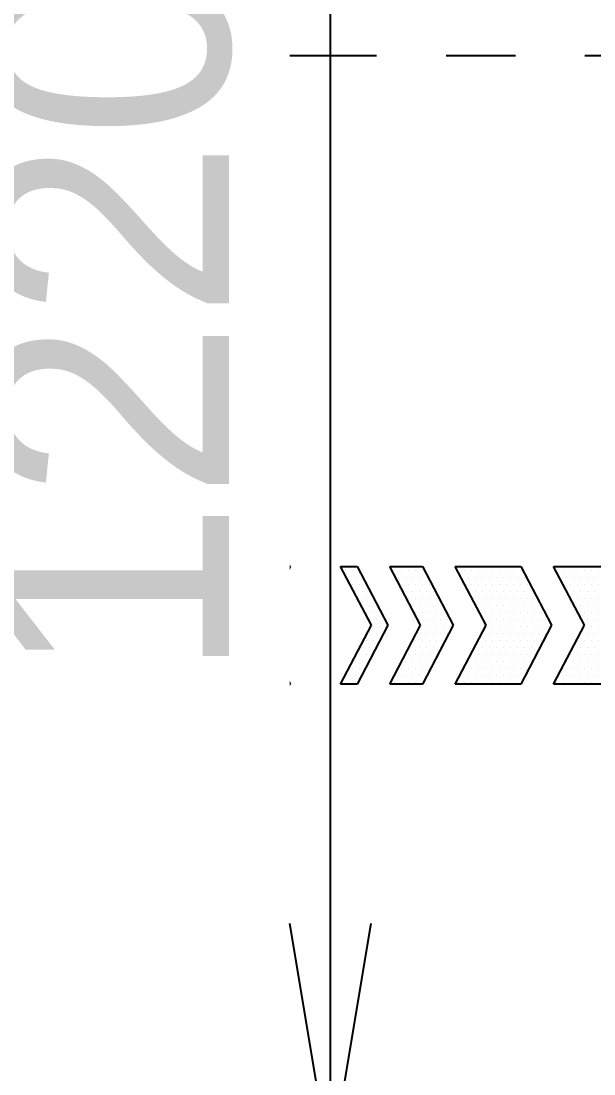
# Model space of a CAD drawing. Header units: millimetres. Extents: x 10462777 to 22643323, y 453826 to 1389191.
# Drawn here: x 11306224 to 11306636, y 581158 to 581916 of the extents above; entities that cross this region are included whole.
import ezdxf

# ---------------------------------------------------------------- set-up
doc = ezdxf.new("R2010")
doc.units = ezdxf.units.MM
doc.header["$LTSCALE"] = 200
doc.header["$MEASUREMENT"] = 0
doc.header["$PDMODE"] = 35
doc.header["$PDSIZE"] = -5
doc.linetypes.add('PHANTOM', pattern=[2.5, 1.25, -0.25, 0.25, -0.25, 0.25, -0.25])
doc.layers.get('0').update_dxf_attribs({"linetype": 'CONTINUOUS'})
doc.layers.get('DEFPOINTS').update_dxf_attribs({"linetype": 'CONTINUOUS'})
doc.layers.add('LAYOUT', color=8, linetype='CONTINUOUS', lineweight=25)
doc.styles.get("Standard").update_dxf_attribs({"font": 'SYMBOL'})
doc.dimstyles.new('DS ROBOTEC', dxfattribs={"dimscale": 0, "dimtxt": 2.5, "dimasz": 2.5, "dimexe": 0.3, "dimexo": 0.3, "dimgap": 0.5, "dimtad": 1, "dimzin": 9, "dimdsep": 46, "dimtxsty": 'Standard', "dimblk": 'OPEN', "dimcen": 0, "dimclrd": 4, "dimclre": 4, "dimclrt": 110, "dimazin": 2, "dimtm": 1.5, "dimtfac": 1, "dimtmove": 0, "dimatfit": 3, "dimldrblk": 'OPEN', "dimfxl": 1, "dimtfill": 1, "dimtolj": 1, "dimlwd": -1, "dimlwe": -1, "dimarcsym": 0})

# ---------------------------------------------------------------- blocks, each defined once
blk = doc.blocks.new('A$C7DA30AB0')
at = {"layer": 'LAYOUT', "color": 6, "linetype": 'PHANTOM'}
blk.add_circle((3030.45, 3025.99, 0), 2693.02, dxfattribs=at)
blk = doc.blocks.new('A$C201F74A5')
for p, q in [((-17.33, -69.32), (-17.33, -115.53)), ((17.33, -115.53), (17.33, -69.32)), ((-17.33, -115.53), (0, -106.49)), ((0, -106.49), (17.33, -115.53)), ((0, -116.12), (-17.33, -125.16)), ((17.33, -125.16), (0, -116.12)), ((-17.33, -125.16), (-17.33, -144.41)), ((17.33, -144.41), (17.33, -125.16)), ((-17.33, -144.41), (0, -135.38)), ((0, -135.38), (17.33, -144.41)), ((0, -145), (-17.33, -154.04)), ((17.33, -154.04), (0, -145)), ((-17.33, -154.04), (-17.33, -163.67)), ((-17.33, -163.67), (0, -154.63)), ((0, -154.63), (17.33, -163.67)), ((17.33, -163.67), (17.33, -154.04)), ((0, -164.26), (-17.33, -173.29)), ((17.33, -173.29), (0, -164.26)), ((-17.33, -178.11), (0, -169.07)), ((0, -169.07), (17.33, -178.11)), ((-17.33, -173.29), (-17.33, -178.11)), ((17.33, -178.11), (17.33, -173.29))]:
    blk.add_line(p, q)
at = {"color": 3}
for p, q in [((-16.95, -100.37), (-16.95, -100.37)), ((-14.88, -99.33), (-14.88, -99.33)), ((-14.88, -101.4), (-14.88, -101.4)), ((-12.82, -100.37), (-12.82, -100.37)), ((-10.76, -99.33), (-10.76, -99.33)), ((-10.76, -101.4), (-10.76, -101.4)), ((-8.69, -100.37), (-8.69, -100.37)), ((-6.63, -99.33), (-6.63, -99.33)), ((-6.63, -101.4), (-6.63, -101.4)), ((-4.56, -100.37), (-4.56, -100.37)), ((-2.5, -99.33), (-2.5, -99.33)), ((-2.5, -101.4), (-2.5, -101.4)), ((-0.44, -100.37), (-0.44, -100.37)), ((1.63, -99.33), (1.63, -99.33)), ((1.63, -101.4), (1.63, -101.4)), ((3.69, -100.37), (3.69, -100.37)), ((5.75, -99.33), (5.75, -99.33)), ((5.75, -101.4), (5.75, -101.4)), ((7.82, -100.37), (7.82, -100.37)), ((9.88, -99.33), (9.88, -99.33)), ((9.88, -101.4), (9.88, -101.4)), ((11.95, -100.37), (11.95, -100.37)), ((14.01, -99.33), (14.01, -99.33)), ((14.01, -101.4), (14.01, -101.4)), ((16.07, -100.37), (16.07, -100.37)), ((-16.95, -102.43), (-16.95, -102.43)), ((-16.95, -104.49), (-16.95, -104.49)), ((-14.88, -103.46), (-14.88, -103.46)), ((-12.82, -102.43), (-12.82, -102.43)), ((-12.82, -104.49), (-12.82, -104.49)), ((-10.76, -103.46), (-10.76, -103.46)), ((-8.69, -102.43), (-8.69, -102.43)), ((-8.69, -104.49), (-8.69, -104.49)), ((-6.63, -103.46), (-6.63, -103.46)), ((-4.56, -102.43), (-4.56, -102.43)), ((-4.56, -104.49), (-4.56, -104.49)), ((-2.5, -103.46), (-2.5, -103.46)), ((-0.44, -102.43), (-0.44, -102.43)), ((-0.44, -104.49), (-0.44, -104.49)), ((1.63, -103.46), (1.63, -103.46)), ((3.69, -102.43), (3.69, -102.43)), ((3.69, -104.49), (3.69, -104.49)), ((5.75, -103.46), (5.75, -103.46)), ((7.82, -102.43), (7.82, -102.43)), ((7.82, -104.49), (7.82, -104.49)), ((9.88, -103.46), (9.88, -103.46)), ((11.95, -102.43), (11.95, -102.43)), ((11.95, -104.49), (11.95, -104.49)), ((14.01, -103.46), (14.01, -103.46)), ((16.07, -102.43), (16.07, -102.43)), ((16.07, -104.49), (16.07, -104.49)), ((-16.95, -106.56), (-16.95, -106.56)), ((-14.88, -105.52), (-14.88, -105.52)), ((-14.88, -107.59), (-14.88, -107.59)), ((-12.82, -106.56), (-12.82, -106.56)), ((-10.76, -105.52), (-10.76, -105.52)), ((-10.76, -107.59), (-10.76, -107.59)), ((-8.69, -106.56), (-8.69, -106.56)), ((-6.63, -105.52), (-6.63, -105.52)), ((-6.63, -107.59), (-6.63, -107.59)), ((-4.56, -106.56), (-4.56, -106.56)), ((-2.5, -105.52), (-2.5, -105.52)), ((-2.5, -107.59), (-2.5, -107.59)), ((-0.44, -106.56), (-0.44, -106.56)), ((1.63, -105.52), (1.63, -105.52)), ((3.69, -106.56), (3.69, -106.56)), ((5.75, -105.52), (5.75, -105.52)), ((5.75, -107.59), (5.75, -107.59)), ((7.82, -106.56), (7.82, -106.56)), ((9.88, -105.52), (9.88, -105.52)), ((9.88, -107.59), (9.88, -107.59)), ((11.95, -106.56), (11.95, -106.56)), ((14.01, -105.52), (14.01, -105.52)), ((14.01, -107.59), (14.01, -107.59)), ((16.07, -106.56), (16.07, -106.56)), ((-16.95, -108.62), (-16.95, -108.62)), ((-16.95, -110.68), (-16.95, -110.68)), ((-14.88, -109.65), (-14.88, -109.65)), ((-12.82, -108.62), (-12.82, -108.62)), ((-12.82, -110.68), (-12.82, -110.68)), ((-10.76, -109.65), (-10.76, -109.65)), ((-8.69, -108.62), (-8.69, -108.62)), ((-8.69, -110.68), (-8.69, -110.68)), ((-6.63, -109.65), (-6.63, -109.65)), ((-4.56, -108.62), (-4.56, -108.62)), ((7.82, -108.62), (7.82, -108.62)), ((9.88, -109.65), (9.88, -109.65)), ((11.95, -108.62), (11.95, -108.62)), ((11.95, -110.68), (11.95, -110.68)), ((14.01, -109.65), (14.01, -109.65)), ((16.07, -108.62), (16.07, -108.62)), ((16.07, -110.68), (16.07, -110.68)), ((-16.95, -112.75), (-16.95, -112.75)), ((-14.88, -111.72), (-14.88, -111.72)), ((-14.88, -113.78), (-14.88, -113.78)), ((-12.82, -112.75), (-12.82, -112.75)), ((-10.76, -111.72), (-10.76, -111.72)), ((14.01, -111.72), (14.01, -111.72)), ((14.01, -113.78), (14.01, -113.78)), ((16.07, -112.75), (16.07, -112.75)), ((-16.95, -114.81), (-16.95, -114.81)), ((-0.44, -116.88), (-0.44, -116.88)), ((16.07, -114.81), (16.07, -114.81)), ((-6.63, -119.97), (-6.63, -119.97)), ((-4.56, -118.94), (-4.56, -118.94)), ((-2.5, -117.91), (-2.5, -117.91)), ((-2.5, -119.97), (-2.5, -119.97)), ((-0.44, -118.94), (-0.44, -118.94)), ((1.63, -117.91), (1.63, -117.91)), ((1.63, -119.97), (1.63, -119.97)), ((3.69, -118.94), (3.69, -118.94)), ((5.75, -119.97), (5.75, -119.97)), ((-12.82, -123.07), (-12.82, -123.07)), ((-10.76, -122.03), (-10.76, -122.03)), ((-8.69, -121), (-8.69, -121)), ((-8.69, -123.07), (-8.69, -123.07)), ((-6.63, -122.03), (-6.63, -122.03)), ((-4.56, -121), (-4.56, -121)), ((-4.56, -123.07), (-4.56, -123.07)), ((-2.5, -122.03), (-2.5, -122.03)), ((-0.44, -121), (-0.44, -121)), ((-0.44, -123.07), (-0.44, -123.07)), ((1.63, -122.03), (1.63, -122.03)), ((3.69, -121), (3.69, -121)), ((3.69, -123.07), (3.69, -123.07)), ((5.75, -122.03), (5.75, -122.03)), ((7.82, -121), (7.82, -121)), ((7.82, -123.07), (7.82, -123.07)), ((9.88, -122.03), (9.88, -122.03)), ((11.95, -123.07), (11.95, -123.07)), ((-16.95, -125.13), (-16.95, -125.13)), ((-14.88, -124.1), (-14.88, -124.1)), ((-14.88, -126.16), (-14.88, -126.16)), ((-12.82, -125.13), (-12.82, -125.13)), ((-10.76, -124.1), (-10.76, -124.1)), ((-10.76, -126.16), (-10.76, -126.16)), ((-8.69, -125.13), (-8.69, -125.13)), ((-6.63, -124.1), (-6.63, -124.1)), ((-6.63, -126.16), (-6.63, -126.16)), ((-4.56, -125.13), (-4.56, -125.13)), ((-2.5, -124.1), (-2.5, -124.1)), ((-2.5, -126.16), (-2.5, -126.16)), ((-0.44, -125.13), (-0.44, -125.13)), ((1.63, -124.1), (1.63, -124.1)), ((1.63, -126.16), (1.63, -126.16)), ((3.69, -125.13), (3.69, -125.13)), ((5.75, -124.1), (5.75, -124.1)), ((5.75, -126.16), (5.75, -126.16)), ((7.82, -125.13), (7.82, -125.13)), ((9.88, -124.1), (9.88, -124.1)), ((9.88, -126.16), (9.88, -126.16)), ((11.95, -125.13), (11.95, -125.13)), ((14.01, -124.1), (14.01, -124.1)), ((14.01, -126.16), (14.01, -126.16)), ((16.07, -125.13), (16.07, -125.13)), ((-16.95, -127.19), (-16.95, -127.19)), ((-16.95, -129.26), (-16.95, -129.26)), ((-14.88, -128.23), (-14.88, -128.23)), ((-12.82, -127.19), (-12.82, -127.19)), ((-12.82, -129.26), (-12.82, -129.26)), ((-10.76, -128.23), (-10.76, -128.23)), ((-8.69, -127.19), (-8.69, -127.19)), ((-8.69, -129.26), (-8.69, -129.26)), ((-6.63, -128.23), (-6.63, -128.23)), ((-4.56, -127.19), (-4.56, -127.19)), ((-4.56, -129.26), (-4.56, -129.26)), ((-2.5, -128.23), (-2.5, -128.23)), ((-0.44, -127.19), (-0.44, -127.19)), ((-0.44, -129.26), (-0.44, -129.26)), ((1.63, -128.23), (1.63, -128.23)), ((3.69, -127.19), (3.69, -127.19)), ((3.69, -129.26), (3.69, -129.26)), ((5.75, -128.23), (5.75, -128.23)), ((7.82, -127.19), (7.82, -127.19)), ((7.82, -129.26), (7.82, -129.26)), ((9.88, -128.23), (9.88, -128.23)), ((11.95, -127.19), (11.95, -127.19)), ((11.95, -129.26), (11.95, -129.26)), ((14.01, -128.23), (14.01, -128.23)), ((16.07, -127.19), (16.07, -127.19)), ((16.07, -129.26), (16.07, -129.26)), ((-16.95, -131.32), (-16.95, -131.32)), ((-14.88, -130.29), (-14.88, -130.29)), ((-14.88, -132.35), (-14.88, -132.35)), ((-12.82, -131.32), (-12.82, -131.32)), ((-10.76, -130.29), (-10.76, -130.29)), ((-10.76, -132.35), (-10.76, -132.35)), ((-8.69, -131.32), (-8.69, -131.32)), ((-6.63, -130.29), (-6.63, -130.29)), ((-6.63, -132.35), (-6.63, -132.35)), ((-4.56, -131.32), (-4.56, -131.32)), ((-2.5, -130.29), (-2.5, -130.29)), ((-2.5, -132.35), (-2.5, -132.35)), ((-0.44, -131.32), (-0.44, -131.32)), ((1.63, -130.29), (1.63, -130.29)), ((1.63, -132.35), (1.63, -132.35)), ((3.69, -131.32), (3.69, -131.32)), ((5.75, -130.29), (5.75, -130.29)), ((5.75, -132.35), (5.75, -132.35)), ((7.82, -131.32), (7.82, -131.32)), ((9.88, -130.29), (9.88, -130.29)), ((9.88, -132.35), (9.88, -132.35)), ((11.95, -131.32), (11.95, -131.32)), ((14.01, -130.29), (14.01, -130.29)), ((14.01, -132.35), (14.01, -132.35)), ((16.07, -131.32), (16.07, -131.32)), ((-16.95, -133.39), (-16.95, -133.39)), ((-16.95, -135.45), (-16.95, -135.45)), ((-14.88, -134.42), (-14.88, -134.42)), ((-12.82, -133.39), (-12.82, -133.39)), ((-12.82, -135.45), (-12.82, -135.45)), ((-10.76, -134.42), (-10.76, -134.42)), ((-8.69, -133.39), (-8.69, -133.39)), ((-8.69, -135.45), (-8.69, -135.45)), ((-6.63, -134.42), (-6.63, -134.42)), ((-4.56, -133.39), (-4.56, -133.39)), ((-4.56, -135.45), (-4.56, -135.45)), ((-2.5, -134.42), (-2.5, -134.42)), ((-0.44, -133.39), (-0.44, -133.39)), ((-0.44, -135.45), (-0.44, -135.45)), ((1.63, -134.42), (1.63, -134.42)), ((3.69, -133.39), (3.69, -133.39)), ((3.69, -135.45), (3.69, -135.45)), ((5.75, -134.42), (5.75, -134.42)), ((7.82, -133.39), (7.82, -133.39)), ((7.82, -135.45), (7.82, -135.45)), ((9.88, -134.42), (9.88, -134.42)), ((11.95, -133.39), (11.95, -133.39)), ((11.95, -135.45), (11.95, -135.45)), ((14.01, -134.42), (14.01, -134.42)), ((16.07, -133.39), (16.07, -133.39)), ((16.07, -135.45), (16.07, -135.45)), ((-16.95, -137.51), (-16.95, -137.51)), ((-14.88, -136.48), (-14.88, -136.48)), ((-14.88, -138.54), (-14.88, -138.54)), ((-12.82, -137.51), (-12.82, -137.51)), ((-10.76, -136.48), (-10.76, -136.48)), ((-10.76, -138.54), (-10.76, -138.54)), ((-8.69, -137.51), (-8.69, -137.51)), ((-6.63, -136.48), (-6.63, -136.48)), ((-6.63, -138.54), (-6.63, -138.54)), ((-4.56, -137.51), (-4.56, -137.51)), ((-2.5, -136.48), (-2.5, -136.48)), ((5.75, -136.48), (5.75, -136.48)), ((7.82, -137.51), (7.82, -137.51)), ((9.88, -136.48), (9.88, -136.48)), ((9.88, -138.54), (9.88, -138.54)), ((11.95, -137.51), (11.95, -137.51)), ((14.01, -136.48), (14.01, -136.48)), ((14.01, -138.54), (14.01, -138.54)), ((16.07, -137.51), (16.07, -137.51)), ((-16.95, -139.58), (-16.95, -139.58)), ((-16.95, -141.64), (-16.95, -141.64)), ((-14.88, -140.61), (-14.88, -140.61)), ((-12.82, -139.58), (-12.82, -139.58)), ((-12.82, -141.64), (-12.82, -141.64)), ((-10.76, -140.61), (-10.76, -140.61)), ((-8.69, -139.58), (-8.69, -139.58)), ((11.95, -139.58), (11.95, -139.58)), ((14.01, -140.61), (14.01, -140.61)), ((16.07, -139.58), (16.07, -139.58)), ((16.07, -141.64), (16.07, -141.64)), ((-16.95, -143.7), (-16.95, -143.7)), ((-14.88, -142.67), (-14.88, -142.67)), ((14.01, -142.67), (14.01, -142.67)), ((16.07, -143.7), (16.07, -143.7)), ((-4.56, -147.83), (-4.56, -147.83)), ((-2.5, -146.8), (-2.5, -146.8)), ((-0.44, -145.77), (-0.44, -145.77)), ((-0.44, -147.83), (-0.44, -147.83)), ((1.63, -146.8), (1.63, -146.8)), ((3.69, -147.83), (3.69, -147.83)), ((-10.76, -150.93), (-10.76, -150.93)), ((-8.69, -149.9), (-8.69, -149.9)), ((-6.63, -148.86), (-6.63, -148.86)), ((-6.63, -150.93), (-6.63, -150.93)), ((-4.56, -149.9), (-4.56, -149.9)), ((-2.5, -148.86), (-2.5, -148.86)), ((-2.5, -150.93), (-2.5, -150.93)), ((-0.44, -149.9), (-0.44, -149.9)), ((1.63, -148.86), (1.63, -148.86)), ((1.63, -150.93), (1.63, -150.93)), ((3.69, -149.9), (3.69, -149.9)), ((5.75, -148.86), (5.75, -148.86)), ((5.75, -150.93), (5.75, -150.93)), ((7.82, -149.9), (7.82, -149.9)), ((9.88, -150.93), (9.88, -150.93)), ((-16.95, -154.02), (-16.95, -154.02)), ((-14.88, -152.99), (-14.88, -152.99)), ((-12.82, -151.96), (-12.82, -151.96)), ((-12.82, -154.02), (-12.82, -154.02)), ((-10.76, -152.99), (-10.76, -152.99)), ((-8.69, -151.96), (-8.69, -151.96)), ((-8.69, -154.02), (-8.69, -154.02)), ((-6.63, -152.99), (-6.63, -152.99)), ((-4.56, -151.96), (-4.56, -151.96)), ((-4.56, -154.02), (-4.56, -154.02)), ((-2.5, -152.99), (-2.5, -152.99)), ((-0.44, -151.96), (-0.44, -151.96)), ((-0.44, -154.02), (-0.44, -154.02)), ((1.63, -152.99), (1.63, -152.99)), ((3.69, -151.96), (3.69, -151.96)), ((3.69, -154.02), (3.69, -154.02)), ((5.75, -152.99), (5.75, -152.99)), ((7.82, -151.96), (7.82, -151.96)), ((7.82, -154.02), (7.82, -154.02)), ((9.88, -152.99), (9.88, -152.99)), ((11.95, -151.96), (11.95, -151.96)), ((11.95, -154.02), (11.95, -154.02)), ((14.01, -152.99), (14.01, -152.99)), ((16.07, -154.02), (16.07, -154.02)), ((-16.95, -156.09), (-16.95, -156.09)), ((-14.88, -155.05), (-14.88, -155.05)), ((-14.88, -157.12), (-14.88, -157.12)), ((-12.82, -156.09), (-12.82, -156.09)), ((-10.76, -155.05), (-10.76, -155.05)), ((-10.76, -157.12), (-10.76, -157.12)), ((-8.69, -156.09), (-8.69, -156.09)), ((-6.63, -155.05), (-6.63, -155.05)), ((-6.63, -157.12), (-6.63, -157.12)), ((-4.56, -156.09), (-4.56, -156.09)), ((-2.5, -155.05), (-2.5, -155.05)), ((1.63, -155.05), (1.63, -155.05)), ((3.69, -156.09), (3.69, -156.09)), ((5.75, -155.05), (5.75, -155.05)), ((5.75, -157.12), (5.75, -157.12)), ((7.82, -156.09), (7.82, -156.09)), ((9.88, -155.05), (9.88, -155.05)), ((9.88, -157.12), (9.88, -157.12)), ((11.95, -156.09), (11.95, -156.09)), ((14.01, -155.05), (14.01, -155.05)), ((14.01, -157.12), (14.01, -157.12)), ((16.07, -156.09), (16.07, -156.09)), ((-16.95, -158.15), (-16.95, -158.15)), ((-16.95, -160.21), (-16.95, -160.21)), ((-14.88, -159.18), (-14.88, -159.18)), ((-12.82, -158.15), (-12.82, -158.15)), ((-12.82, -160.21), (-12.82, -160.21)), ((-10.76, -159.18), (-10.76, -159.18)), ((-8.69, -158.15), (-8.69, -158.15)), ((7.82, -158.15), (7.82, -158.15)), ((9.88, -159.18), (9.88, -159.18)), ((11.95, -158.15), (11.95, -158.15)), ((11.95, -160.21), (11.95, -160.21)), ((14.01, -159.18), (14.01, -159.18)), ((16.07, -158.15), (16.07, -158.15)), ((16.07, -160.21), (16.07, -160.21)), ((-16.95, -162.28), (-16.95, -162.28)), ((-14.88, -161.25), (-14.88, -161.25)), ((14.01, -161.25), (14.01, -161.25)), ((16.07, -162.28), (16.07, -162.28)), ((-0.44, -166.41), (-0.44, -166.41)), ((1.63, -165.37), (1.63, -165.37)), ((3.69, -166.41), (3.69, -166.41)), ((-6.63, -169.5), (-6.63, -169.5)), ((-4.56, -168.47), (-4.56, -168.47)), ((-2.5, -167.44), (-2.5, -167.44)), ((-2.5, -169.5), (-2.5, -169.5)), ((-0.44, -168.47), (-0.44, -168.47)), ((1.63, -167.44), (1.63, -167.44)), ((1.63, -169.5), (1.63, -169.5)), ((3.69, -168.47), (3.69, -168.47)), ((5.75, -167.44), (5.75, -167.44)), ((5.75, -169.5), (5.75, -169.5)), ((7.82, -168.47), (7.82, -168.47)), ((9.88, -169.5), (9.88, -169.5)), ((-12.82, -172.6), (-12.82, -172.6)), ((-10.76, -171.56), (-10.76, -171.56)), ((-8.69, -170.53), (-8.69, -170.53)), ((-8.69, -172.6), (-8.69, -172.6)), ((-6.63, -171.56), (-6.63, -171.56)), ((-4.56, -170.53), (-4.56, -170.53)), ((3.69, -170.53), (3.69, -170.53)), ((5.75, -171.56), (5.75, -171.56)), ((7.82, -170.53), (7.82, -170.53)), ((7.82, -172.6), (7.82, -172.6)), ((9.88, -171.56), (9.88, -171.56)), ((11.95, -170.53), (11.95, -170.53)), ((11.95, -172.6), (11.95, -172.6)), ((14.01, -171.56), (14.01, -171.56)), ((-16.95, -174.66), (-16.95, -174.66)), ((-14.88, -173.63), (-14.88, -173.63)), ((-14.88, -175.69), (-14.88, -175.69)), ((-12.82, -174.66), (-12.82, -174.66)), ((-10.76, -173.63), (-10.76, -173.63)), ((9.88, -173.63), (9.88, -173.63)), ((11.95, -174.66), (11.95, -174.66)), ((14.01, -173.63), (14.01, -173.63)), ((14.01, -175.69), (14.01, -175.69)), ((16.07, -174.66), (16.07, -174.66)), ((-16.95, -176.72), (-16.95, -176.72)), ((16.07, -176.72), (16.07, -176.72))]:
    blk.add_line(p, q, dxfattribs=at)
blk = doc.blocks.new('_OPEN')
at = {"color": 0, "linetype": 'ByBlock'}
for p, q in [((-1, 0.1667), (0, 0)), ((0, 0), (-1, -0.1667)), ((0, 0), (-1, 0))]:
    blk.add_line(p, q, dxfattribs=at)
blk = doc.blocks.new('*D259')
at = {"color": 4, "linetype": 'ByBlock', "ltscale": 10, "transparency": 16777216}
for p, q in [((11306181.28, 582310.98), (11306467.61, 582310.98)), ((11306446.61, 581265.98), (11306446.61, 582135.98)), ((11306161.28, 581090.98), (11306467.61, 581090.98))]:
    blk.add_line(p, q, dxfattribs=at)
at = {"layer": 'DEFPOINTS', "color": 0, "ltscale": 10, "transparency": 16777216}
for p in [(11306160.28, 582310.98, 0), (11306446.61, 582310.98), (11306140.28, 581090.98, 0)]:
    blk.add_point(p, dxfattribs=at)
at = {"color": 4, "ltscale": 10, "transparency": 16777216, "xscale": 175, "yscale": 175, "zscale": 175}
for p, rotation in [((11306446.61, 582310.98), 90), ((11306446.61, 581090.98), 270)]:
    blk.add_blockref('_OPEN', p, dxfattribs=dict(at, rotation=rotation))
at = {"color": 110, "ltscale": 10, "transparency": 16777216, "insert": (11306287.35, 581700.98), "char_height": 175, "attachment_point": 5, "rotation": 90, "bg_fill": 3, "box_fill_scale": 1.25, "bg_fill_color": 256, "bg_fill_true_color": 13158600, "bg_fill_transparency": 0}
blk.add_mtext('\\A1;1220', dxfattribs=at)

msp = doc.modelspace()

# ---------------------------------------------------------------- linework, layer by layer
at = {"color": 6, "linetype": 'PHANTOM'}
msp.add_line((11306979.85789, 581890.97772, 0), (11305979.85789, 581890.97772, 0), dxfattribs=at)

# ---------------------------------------------------------------- block references
at = {"ltscale": 10}
msp.add_blockref('A$C7DA30AB0', (11303684.4077, 580408.4363, 0), dxfattribs=at)
at = {"color": 0, "yscale": 2.45, "zscale": 2.45}
for p, xscale, rotation in [((11305981.53593, 581480.68323, 0), 2.45, 90), ((11306890.36812, 581480.68323, 0), -2.45, 270)]:
    msp.add_blockref('A$C201F74A5', p, dxfattribs=dict(at, xscale=xscale, rotation=rotation))

# ---------------------------------------------------------------- next in the draw order: dimensions: what is measured, and where the dimension line sits
at = {"ltscale": 10}
dim = msp.add_linear_dim(base=(11306446.61379, 582310.97772, 0), p1=(11306140.27505, 581090.97772, 0), p2=(11306160.27505, 582310.97772, 0), angle=270, dimstyle='DS ROBOTEC', override={"dimscale": 70, "dimgap": 1, "dimarcsym": 1}, dxfattribs=at)
dim.commit()
dim.dimension.update_dxf_attribs({"geometry": '*D259', "text_midpoint": (11306287.34739, 581700.97772, 0)})

doc.saveas('drawing.dxf')
